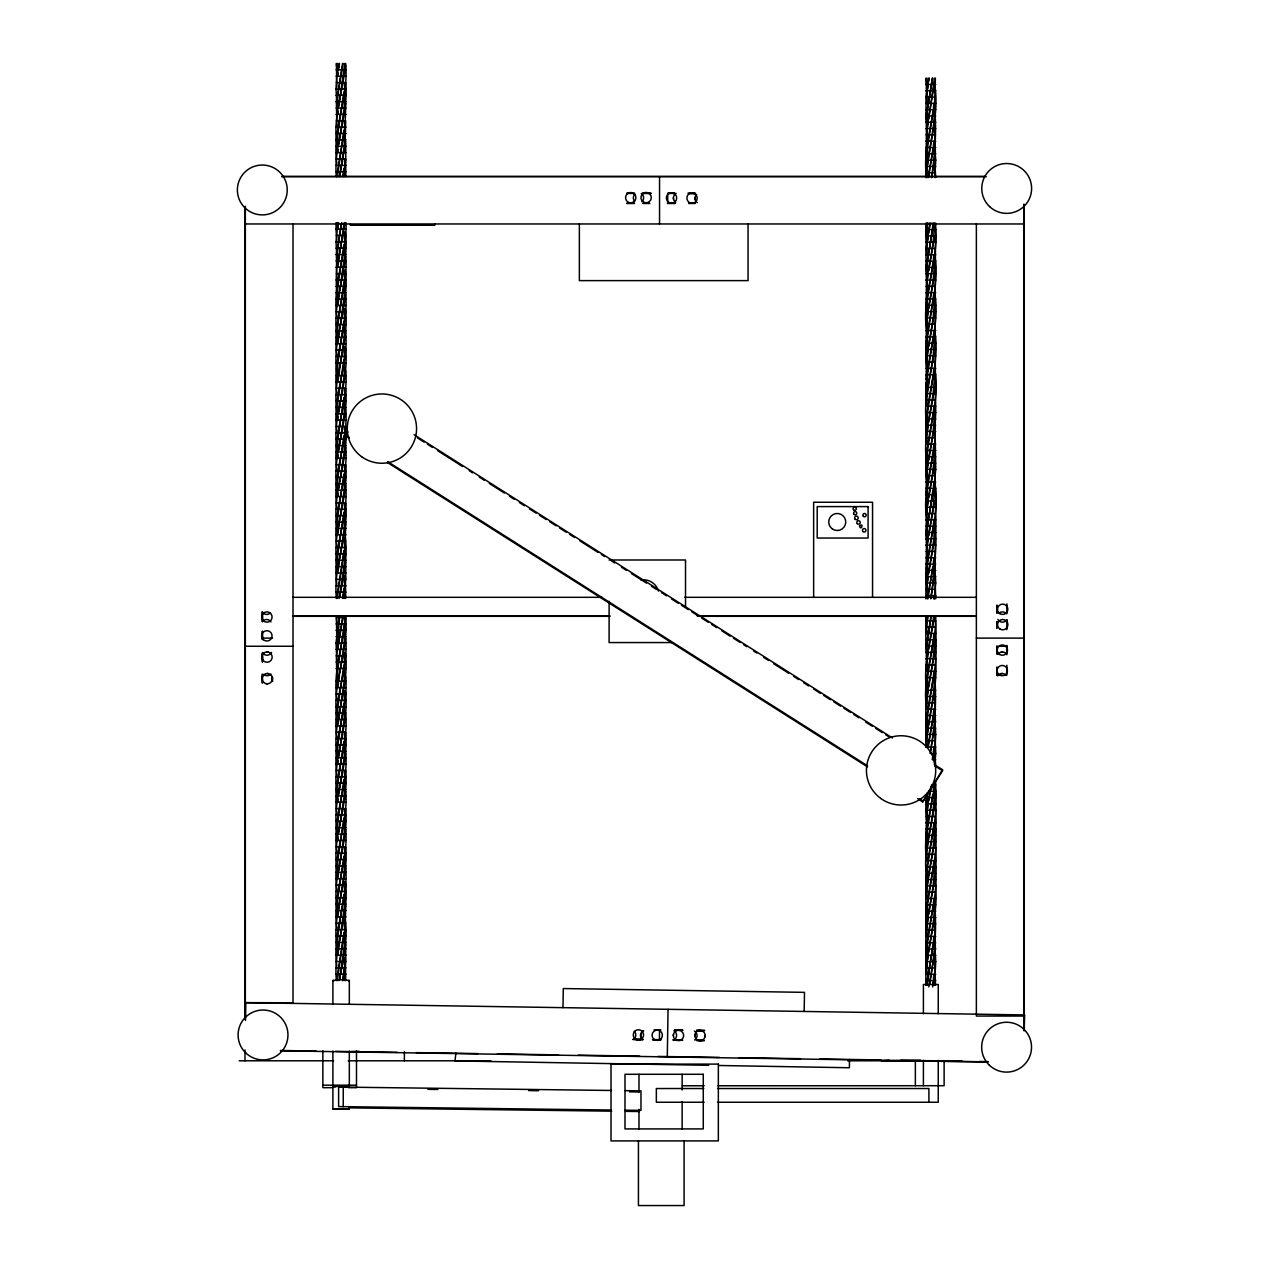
<?xml version="1.0" encoding="UTF-8"?>
<svg xmlns="http://www.w3.org/2000/svg" width="1269" height="1269" viewBox="0 0 1269 1269"><rect width="100%" height="100%" fill="white"/><g stroke="black" fill="none" stroke-linecap="round" stroke-linejoin="round"><path stroke-width="1.5" d="M849.437 1059.456L849.421 1067.752L718.587 1065.484M245.456 1020.45L245.726 1002.653L1024.511 1014.93L1024.273 1030.682M562.992 1007.665L563.293 988.551L804.483 992.358L804.181 1011.456M659.42 1039.692L659.563 1029.667M667.288 1056.903L668.049 1009.315M1024.162 1030.158L1024.4 1014.93L1024.289 1016.057L976.369 1016.057L976.369 223.899M337.332 63.45L336.031 88.925L336.872 106.437M344.819 176.502L344.74 158.99L344.486 162.162M344.882 232.227L344.486 238.604M344.882 270.44L344.486 276.816M344.882 308.653L344.486 315.029M344.882 346.865L344.486 353.242M344.882 537.945L344.486 544.306M344.882 576.158L344.486 582.519M344.74 598.445L344.486 576.158M344.882 652.583L344.486 658.944M344.882 690.796L344.486 697.157M344.882 881.86L344.486 888.237M344.882 920.073L344.486 926.449M344.882 958.285L344.486 964.662M344.74 980.588L344.486 958.285M926.735 84.436L926.069 78.123L926.735 103.376L927.036 78.123M932.667 78.123L926.069 115.987L926.735 141.24L927.56 109.673L932.271 78.123M926.83 177.517L927.56 147.553L932.953 111.26M927.036 229.594L926.767 223.281L925.736 235.907L926.735 254.831L927.56 223.281M933.81 223.281L926.069 267.458L926.735 292.695L927.56 261.144L932.953 224.851M925.989 152.28L926.735 128.613L935.396 78.123L933.921 122.3L928.527 158.593M928.749 270.614L933.175 242.205L934.714 223.281C940.757 259.558 920.739 294.281 926.735 330.575L927.56 299.008L932.953 262.731M934.745 109.673C936.744 132.262 934.761 155.119 931.509 177.517M934.714 254.831C941.408 293.298 921.262 330.083 926.735 368.438L927.56 336.872L933.921 292.695M934.714 292.695C941.408 331.161 921.262 367.947 926.735 406.302L927.56 374.752L932.953 338.458M934.714 330.575C941.408 369.025 921.262 405.81 926.735 444.166L927.56 412.615L932.953 376.322M934.714 261.144L933.175 280.084L928.749 308.478M934.714 368.438C941.408 406.889 921.262 443.674 926.735 482.03L927.56 450.479L932.953 414.186M934.714 299.008L933.175 317.948L928.749 346.342M934.714 336.872L933.175 355.812L928.527 385.792M934.714 406.302L935.745 469.403L933.81 488.343L926.069 532.52L926.735 557.773L927.56 526.207L932.953 489.929M934.714 374.752L933.175 393.676L928.749 422.085M934.714 482.03C941.408 520.496 921.262 557.281 926.735 595.637L927.56 564.071L932.953 527.793M934.714 412.615L933.175 431.539L928.749 459.949M934.714 450.479L933.175 469.403L928.749 497.813M931.065 616.147L926.069 646.127L926.735 671.364L927.036 646.127L931.002 616.147M934.714 488.343L933.175 507.283L928.749 535.677M935.745 616.147C936.189 647.507 921.373 677.646 926.735 709.228L927.56 677.678L932.953 641.384M934.714 519.893L933.921 538.833L928.749 573.54M934.714 633.501C941.408 671.951 921.262 708.752 926.735 747.092L927.56 715.542L932.953 679.248M934.745 526.207C936.792 550.397 934.634 574.857 930.732 598.794C940.948 537.326 932.16 474.574 935.745 412.615C934.983 349.483 934.967 286.382 935.745 223.281L925.736 223.281L926.735 235.907M934.714 639.814L933.175 658.738L928.749 687.148M935.079 781.815C931.938 808.036 922.341 833.971 926.735 860.699L927.56 829.149L932.731 794.426M934.714 671.364L933.921 690.304L928.749 725.011M934.714 784.972C941.408 823.422 921.262 860.208 926.735 898.563L927.56 867.013L932.953 830.719M934.745 677.678C936.823 702.391 934.555 727.391 930.478 751.835M934.714 822.835C941.408 861.286 921.262 898.071 926.735 936.427L927.56 904.876L932.953 868.583M934.745 715.542L935.745 734.481L934.174 762.875M934.714 860.699C941.408 899.15 921.262 935.951 926.735 974.291L927.56 942.74L932.953 906.447M934.714 791.269L933.175 810.209L928.527 840.189M934.714 829.149L933.175 848.073L928.527 878.053M934.714 867.013L933.175 885.936L928.749 914.346M934.714 898.563L933.921 917.503L928.749 952.21M934.745 904.876C936.95 931.192 934.238 957.778 929.701 983.761M934.507 985.347L935.745 961.68L934.745 942.74M336.872 87.339L336.38 63.45L336.872 68.225M336.872 125.552L336.38 101.663L342.979 63.45M336.872 144.65C332.716 117.113 343.185 90.559 345.707 63.45M336.872 163.764C331.717 130.31 348.578 98.427 345.787 65.036M336.285 176.502C333.525 144.666 348.975 114.416 345.707 82.564L336.38 82.564M336.872 259.288L336.031 241.776L337.966 222.678M336.872 278.403L336.38 254.514L341.694 222.678C337.173 247.296 335.206 272.549 336.872 297.517M336.872 316.615C331.955 284.748 347.024 254.387 346.04 222.678M345.787 103.249L345.041 127.138L336.539 176.502M336.872 335.73C331.558 300.69 350.085 267.236 345.374 232.227M336.38 120.777L345.707 120.777L345.041 146.252L339.426 176.502M336.872 354.828C331.717 321.374 348.578 289.491 345.787 256.116M345.787 141.478L345.707 158.99L343.264 176.502M336.872 373.943C331.558 338.918 350.085 305.448 345.374 270.44M345.787 176.502L345.707 158.99L336.38 158.99M336.872 393.041C331.717 359.587 348.578 327.703 345.787 294.329M336.872 412.155C331.558 377.131 350.085 343.661 345.374 308.653M336.872 431.254C331.717 397.8 348.578 365.916 345.787 332.541M336.872 450.368C331.558 415.344 350.085 381.89 345.374 346.865M336.872 469.467C331.717 436.013 348.578 404.129 345.787 370.754M336.713 488.184C331.955 454.318 348.943 422.085 345.707 388.266L336.38 388.266M336.872 507.679C331.717 474.225 348.578 442.342 345.787 408.967M336.872 526.794C331.685 492.816 349.038 460.425 345.707 426.479L336.38 426.479M336.872 545.908C331.717 512.454 348.578 480.554 345.787 447.18M336.872 565.006C331.685 531.029 349.038 498.638 345.707 464.692L336.38 464.692M336.872 584.121C331.717 550.667 348.578 518.783 345.787 485.392M345.787 523.605L345.041 547.494L336.38 598.445C333.097 566.069 348.975 535.296 345.707 502.905L336.38 502.905M336.872 641.432L336.38 617.559L345.707 617.559C349.038 651.489 331.685 683.88 336.872 717.857M336.872 660.546L336.031 643.034L339.109 617.559M336.872 679.645L336.38 655.772L342.979 617.559M336.872 698.759C332.716 671.222 343.185 644.668 345.707 617.559M336.872 736.972C331.717 703.518 348.578 671.634 345.787 638.244M336.872 756.07C331.558 721.046 350.085 687.592 345.374 652.583M345.374 537.945C347.96 558.344 343.201 578.585 339.109 598.445M336.872 775.185C331.717 741.731 348.578 709.847 345.787 676.472M342.979 598.445L345.707 579.33L345.787 561.818M336.713 793.902C331.843 758.989 349.99 725.678 345.374 690.796M345.707 598.445L345.374 576.158M336.872 813.397C331.717 779.943 348.578 748.06 345.787 714.685M336.872 832.512C331.685 798.518 349.038 766.127 345.707 732.197L336.38 732.197M336.872 851.61C331.717 818.156 348.578 786.272 345.787 752.898M336.872 870.724C331.685 836.731 349.038 804.34 345.707 770.41L336.38 770.41M336.872 889.823C331.717 856.369 348.578 824.485 345.787 791.11M336.872 908.937C331.685 874.944 349.038 842.553 345.707 808.623L336.38 808.623M336.872 928.036C331.717 894.582 348.578 862.698 345.787 829.323M336.872 947.15C331.685 913.172 349.038 880.765 345.707 846.835L336.38 846.835M336.872 966.248C331.717 932.794 348.578 900.911 345.787 867.536M345.787 905.749L345.041 929.638L336.38 980.588C333.049 947.166 349.958 915.314 345.374 881.86M345.374 920.073C347.96 940.488 343.201 960.728 339.109 980.588M342.979 980.588L345.707 961.474L345.787 943.962M345.707 980.588L345.374 958.285M925.989 114.416L926.069 97.063L928.813 78.123M926.56 177.517C922.833 152.407 931.192 127.947 934.745 103.376M925.815 177.517C928.258 146.395 939.758 116.002 934.714 84.436M925.989 265.871L926.069 248.518L930.082 223.281L928.749 232.75M925.989 303.751L926.735 280.084L934.745 235.907M925.989 341.615L926.735 317.948L934.745 273.771M934.714 122.3L935.396 153.85L931.716 177.517M934.904 177.517L935.745 160.164L934.745 147.553M925.989 379.479L926.735 355.812L934.745 311.635M926.735 425.226C922.611 399.608 931.049 374.593 934.745 349.498M926.735 463.106C922.611 437.472 931.049 412.457 934.745 387.362M925.989 493.07L926.735 469.403L934.745 425.226M932.953 452.05L927.56 488.343L926.767 519.893C922.579 494.276 931.065 469.26 934.745 444.166M925.989 530.95L926.735 507.283L934.745 463.106M925.989 568.813L926.735 545.147L934.745 500.969M925.736 598.794L927.671 576.697L934.745 538.833M925.989 644.541L925.736 633.501L927.433 616.147M926.735 690.304C922.706 665.21 930.685 640.671 934.507 616.147M925.989 720.269C923.769 685.133 940.821 651.457 934.714 616.147M925.736 747.092C927.798 715.399 939.885 684.546 934.714 652.425M934.27 598.794L935.745 583.01L934.745 564.071M927.417 792.855L926.767 822.835L925.736 810.209L926.402 794.426M925.989 833.876L926.735 810.209L931.065 786.542M925.989 871.74C923.229 841.236 937.807 812.287 935.57 781.815M926.735 917.503C921.262 879.147 941.408 842.362 934.714 803.896M934.714 690.304L935.396 721.855L930.082 753.405L935.745 753.405L934.714 728.168M926.069 949.053C923.451 912.839 940.995 878.132 934.714 841.759M935.745 753.405L934.745 766.032M925.989 985.347C923.959 949.688 940.9 915.472 934.714 879.623M934.714 917.503L935.396 949.053L928.813 986.917M935.491 985.347L934.714 955.367M347.896 431.825L345.755 436.092L349.102 438.233M917.693 798.677L922.706 801.881L942.55 770.759L942.55 769.744L934.19 764.446M942.55 769.744L922.706 801.881M344.74 63.45L338.823 106.437M344.486 85.737L344.74 82.564L344.216 108.039L338.823 144.65M337.459 176.502L343.851 130.326M344.486 123.95L344.74 120.777L344.216 146.252L339.759 176.502M344.486 391.455L344.74 388.266L344.216 413.742L338.823 450.368M344.486 429.668L344.74 426.479L344.216 451.954L339.759 482.204M344.486 467.88L344.74 464.692L344.216 490.167L339.759 520.417M344.486 506.093L344.74 502.905L344.216 528.38L339.759 558.646M337.332 598.445L343.851 550.683M344.486 620.731L344.74 617.559L344.216 643.034L339.759 673.284M344.486 735.385L344.74 732.197L344.216 757.672L339.759 787.922M344.486 773.598L344.74 770.41L344.216 795.885L339.759 826.135M344.486 811.811L344.74 808.623L344.216 834.098L339.759 864.348M344.486 850.024L344.74 846.835L344.216 872.311L339.759 902.56M337.332 980.588L343.851 932.81M934.444 78.123L928.749 119.143M927.163 985.347L932.953 944.326M262.223 677.535L262.334 680.216M926.243 985.347L934.745 936.427M673.3 1035.615L673.442 1034.267M694.857 1035.678L695 1034.33M702.518 1030.983L698.569 1030.571A5.187 5.187 0 0 0 696.475 1039.295A5.187 5.187 0 0 0 705.072 1036.757L705.215 1035.409M337.855 76.188L338.22 72.999M337.855 114.4L338.22 111.212M343.851 92.114L337.855 133.515L337.062 152.613M337.855 152.613L338.22 149.425M343.851 168.539L342.804 176.502M337.855 229.039L338.601 222.678M337.855 267.251L339.505 254.514M344.216 222.678L339.759 252.928M343.851 244.965L337.855 286.366L337.062 305.464M337.855 305.464L339.505 292.727M344.042 281.591L337.855 324.578L337.062 343.693M337.855 343.693L339.505 330.955M343.851 321.39L337.855 362.791L337.062 381.906M337.855 381.906L344.216 337.316L344.486 308.653M343.851 359.603L337.855 401.004L337.062 420.118M337.855 420.118L338.22 416.93M343.851 397.816L337.855 439.217L337.062 458.331M337.855 458.331L338.22 455.143M343.851 436.028L337.855 477.43L337.062 496.544M337.855 496.544L338.22 493.355M343.851 474.257L337.855 515.642L337.062 534.757M337.855 534.757L338.601 528.38M343.851 512.47L337.855 553.855L337.062 572.969M337.855 572.969L339.505 560.232M343.851 588.895L342.582 598.445M337.855 649.395L339.505 636.657M344.042 625.506L337.855 668.509L337.062 687.608M337.855 687.608L339.505 674.87M343.851 665.321L337.855 706.722L337.062 725.82M337.855 725.82L344.216 681.247L344.486 652.583M343.851 703.534L337.855 744.935L337.062 764.033M337.855 764.033L338.22 760.861M343.851 741.746L337.855 783.147L337.062 802.246M337.855 802.246L338.22 799.073M343.851 779.959L337.855 821.36L337.062 840.459M337.855 840.459L338.22 837.286M343.851 818.172L337.855 859.573L337.062 878.687M337.855 878.687L338.601 872.311M343.851 856.385L337.855 897.786L337.062 916.9M337.855 916.9L339.505 904.162M343.851 894.597L337.855 935.999L337.062 955.113M337.855 955.113L339.505 942.375M344.042 969.437L342.582 980.588M927.734 89.163L928.289 84.436M927.734 127.027L928.289 122.3M933.365 108.103L933.921 103.376M927.734 164.907L928.289 160.164M933.365 145.967L933.921 141.24M927.734 240.634L928.289 235.907M927.734 278.498L928.289 273.771M933.365 259.574L933.921 254.831M927.734 316.362L928.289 311.635M927.734 354.225L928.289 349.498M933.365 335.302L933.921 330.575M927.734 392.105L928.289 387.362M933.365 373.165L933.921 368.438M927.56 431.539L928.289 425.226M933.365 411.029L933.921 406.302M927.734 467.833L928.289 463.106M933.365 448.893L933.921 444.166M927.734 505.697L928.289 500.969M933.365 486.773L933.73 483.616M927.734 543.56L928.289 538.833M933.365 524.636L933.921 519.893M927.734 581.424L928.289 576.697M927.925 598.794L932.731 567.227M933.365 562.5L933.921 557.773M927.734 619.304L928.115 616.147M933.556 598.794L933.921 595.637M927.56 658.738L928.289 652.425M933.73 616.147L928.749 649.284M933.365 638.228L933.921 633.501M927.734 695.031L928.289 690.304M933.365 676.091L933.921 671.364M927.734 732.895L928.289 728.168M933.365 713.971L933.921 709.228M933.365 751.835L933.921 747.092M927.734 808.623L928.289 803.896M933.365 789.699L933.921 784.972M927.734 846.502L928.289 841.759M933.365 827.562L933.921 822.835M927.734 884.366L928.289 879.623M933.365 865.426L933.921 860.699M927.56 923.8L928.289 917.503M933.365 903.29L933.921 898.563M927.734 960.094L928.289 955.367M933.365 941.17L933.921 936.427M933.365 979.034L933.921 974.291M455.92 1053.254L454.952 1060.916L708.689 1065.31M338.601 69.827L339.505 63.45M338.601 413.742L344.216 375.529L344.486 346.865M338.823 488.581L339.505 483.806M338.823 526.794L339.505 522.019M339.505 617.559L337.062 649.395M338.601 757.672L344.216 719.46L344.486 690.796M338.823 794.283L339.505 789.508M338.823 832.512L339.505 827.721M338.823 870.724L339.505 865.95M928.749 81.279L929.209 78.123M928.527 177.517L932.953 149.123M928.289 747.092L932.953 717.128M932.271 759.719L932.953 754.992M928.749 800.739L931.002 786.542M932.493 985.347L932.953 982.19M337.031 76.188L339.109 63.45M337.031 267.251L345.041 222.678M934.745 141.24L927.956 177.517M927.195 598.794L934.745 557.773M934.745 709.228L927.671 747.092M934.745 747.092L932.667 759.719M934.745 974.291L932.667 986.917M342.582 63.45L337.855 95.302L337.062 114.4M339.759 291.14L344.74 254.514L344.486 232.227M339.759 329.353L344.74 292.727L344.486 270.44M339.759 596.858L344.74 560.232L344.486 537.945M339.759 635.071L342.582 617.559M339.759 940.773L344.74 904.162L344.486 881.86M339.759 978.986L344.74 942.375L344.486 920.073M262.334 614.64L262.556 619.811M262.302 633.453L262.524 638.624M262.413 654.693L262.635 659.88M271.883 681.072L272.232 677.123L272.248 681.088M1006.729 652.885L1007.3 651.647M1006.65 673.363L1006.856 668.192M1006.19 613.101L1007.047 612.055M1006.238 628.488L1007.11 627.441M633.564 1039.295L634.405 1038.613A5.187 5.187 0 0 0 634.214 1031.285M627.203 193.84L628.314 193.062A5.187 5.187 0 0 1 635.896 197.869A5.187 5.187 0 0 1 627.949 202.025A5.187 5.187 0 0 1 628.314 193.062M642.59 193.776L643.7 192.999A5.187 5.187 0 0 1 651.283 197.805A5.187 5.187 0 0 1 643.335 201.961A5.187 5.187 0 0 1 643.7 192.999M668.033 194.157L669.128 193.38A5.187 5.187 0 0 1 676.71 198.186A5.187 5.187 0 0 1 668.763 202.342A5.187 5.187 0 0 1 669.128 193.38M332.89 1004.017L332.89 980.445L341.107 979.795L349.324 980.445L349.324 1004.017M349.324 980.445L348.229 980.778M349.324 1051.129L349.324 1086.47L346.913 1086.946M332.89 1108.963L349.324 1108.963L332.89 1108.963L332.89 1051.129M641.131 1039.343L635.943 1039.485M659.928 1039.676L654.756 1039.803M673.855 1039.93L674.172 1039.787A5.187 5.187 0 0 0 673.934 1030.809M681.183 1039.898L676.012 1040.041M689.622 193.475A5.187 5.187 0 0 1 697.189 198.281A5.187 5.187 0 0 1 689.241 202.437A5.187 5.187 0 0 1 689.622 193.475L694.793 193.681M701.519 1040.517L698.838 1040.58M1001.241 652.06L1002.573 651.933M1000.955 673.617L1002.304 673.506M987.679 1061.772L881.495 1060.789L889.299 1060.249M351.291 1051.604L359.159 1051.351M881.495 1060.789L920.406 1060.249M336.031 69.827L346.04 69.827M336.031 76.188L346.04 76.188M925.736 84.436L935.745 84.436M336.031 88.925L346.04 88.925M925.736 90.749L935.745 90.749M336.031 95.302L346.04 95.302M926.069 97.063L935.396 97.063M335.999 101.663L346.088 101.663M925.736 103.376L935.745 103.376M336.031 108.039L346.04 108.039M925.736 109.673L935.745 109.673M336.031 114.4L346.04 114.4M925.688 115.987L935.792 115.987M925.736 122.3L935.745 122.3M336.031 127.138L346.04 127.138M925.736 128.613L935.745 128.613M336.031 133.515L346.04 133.515M926.069 134.926L935.396 134.926M335.999 139.876L346.088 139.876M925.736 141.24L935.745 141.24M336.031 146.252L346.04 146.252M925.736 147.553L935.745 147.553M336.031 152.613L346.04 152.613M925.688 153.85L935.792 153.85M925.736 160.164L935.745 160.164M336.031 165.351L346.04 165.351M925.736 166.477L935.745 166.477M336.031 171.727L346.04 171.727M926.069 172.79L935.396 172.79L935.65 177.517M282.083 176.375L984.839 176.375M281.702 176.692L986.299 176.692M626.712 193.174L634.5 193.174M642.352 193.174L651.029 193.174M674.902 193.174L667.7 193.174L667.7 203.214L674.807 203.214M687.925 193.174L695.444 193.174M627.267 193.459L633.707 193.459M643.066 193.459L651.045 193.459M668.874 193.459L674.822 193.459M688.686 193.459L694.635 193.459M626.791 203.214L634.579 203.214M643.097 203.214L649.046 203.214M688.67 203.214L694.793 203.214M626.632 203.484L634.373 203.484M643.113 203.484L649.871 203.484M667.431 203.484L675.314 203.484M688.686 203.484L695.015 203.484M245.345 223.963L1024.21 223.963M336.031 222.678L336.031 229.039L346.04 229.039M925.688 229.594L935.792 229.594M336.031 229.039L336.38 235.415L345.707 235.415M925.736 235.907L935.745 235.907M336.031 241.776L346.04 241.776M925.736 242.205L935.745 242.205M336.031 248.153L346.04 248.153M926.069 248.518L935.396 248.518M335.999 254.514L346.088 254.514M925.736 254.831L935.745 254.831M336.031 260.891L346.04 260.891M925.736 261.144L935.745 261.144M336.031 267.251L346.04 267.251M925.688 267.458L935.792 267.458M336.38 273.628L345.707 273.628M925.736 273.771L935.745 273.771M336.031 279.989L346.04 279.989M925.736 280.084L935.745 280.084M336.031 286.366L346.04 286.366M926.069 286.382L935.396 286.382M335.999 292.727L346.088 292.727M925.736 292.695L935.745 292.695M336.031 299.103L346.04 299.103M925.736 299.008L935.745 299.008M925.688 305.321L935.792 305.321M336.031 305.464L346.04 305.464M925.736 311.635L935.745 311.635M336.38 311.841L345.707 311.841M925.736 317.948L935.745 317.948M336.031 318.202L346.04 318.202M926.069 324.261L935.396 324.261M336.031 324.578L346.04 324.578M925.736 330.575L935.745 330.575M335.999 330.955L346.088 330.955M925.736 336.872L935.745 336.872M336.031 337.316L346.04 337.316M925.688 343.185L935.792 343.185M336.031 343.693L346.04 343.693M925.736 349.498L935.745 349.498M336.38 350.054L345.707 350.054M925.736 355.812L935.745 355.812M336.031 356.43L346.04 356.43M926.069 362.125L935.396 362.125M336.031 362.791L346.04 362.791M925.736 368.438L935.745 368.438M925.736 374.752L935.745 374.752M336.031 375.529L346.04 375.529M336.031 381.906L346.04 381.906M925.736 387.362L935.745 387.362M925.736 393.676L935.745 393.676M336.031 394.643L346.04 394.643M926.069 399.989L935.396 399.989M336.031 401.004L346.04 401.004M925.736 406.302L935.745 406.302M335.999 407.381L346.088 407.381M925.736 412.615L935.745 412.615M336.031 413.742L346.04 413.742M925.688 418.929L935.792 418.929M336.031 420.118L346.04 420.118M925.736 425.226L935.745 425.226M925.736 431.539L935.745 431.539M336.031 432.856L346.04 432.856M926.069 437.853L935.396 437.853M336.031 439.217L346.04 439.217M925.736 444.166L935.745 444.166M335.999 445.593L346.088 445.593M925.736 450.479L935.745 450.479M336.031 451.954L346.04 451.954M925.688 456.792L935.792 456.792M336.031 458.331L346.04 458.331M925.736 463.106L935.745 463.106M925.736 469.403L935.745 469.403M336.031 471.069L346.04 471.069M926.069 475.716L935.396 475.716M336.031 477.43L346.04 477.43M925.736 482.03L935.745 482.03M335.999 483.806L346.088 483.806M925.736 488.343L935.745 488.343M336.031 490.167L346.04 490.167M925.688 494.656L935.792 494.656M336.031 496.544L346.04 496.544M925.736 500.969L935.745 500.969M925.736 507.283L935.745 507.283M336.031 509.281L346.04 509.281M926.069 513.58L935.396 513.58M336.031 515.642L346.04 515.642M925.736 519.893L935.745 519.893M335.999 522.019L346.088 522.019M925.736 526.207L935.745 526.207M336.031 528.38L346.04 528.38M925.688 532.52L935.792 532.52M336.031 534.757L346.04 534.757M925.736 538.833L935.745 538.833M336.38 541.117L345.707 541.117M925.736 545.147L935.745 545.147M336.031 547.494L346.04 547.494M926.069 551.46L935.396 551.46M336.031 553.855L346.04 553.855M925.736 557.773L935.745 557.773M609.104 559.994L685.514 559.994L685.514 607.185M335.999 560.232L346.088 560.232M925.736 564.071L935.745 564.071M336.031 566.593L346.04 566.593M925.688 570.384L935.792 570.384M336.031 572.969L346.04 572.969M925.736 576.697L935.745 576.697M336.38 579.33L345.707 579.33M925.736 583.01L935.745 583.01M336.031 585.707L346.04 585.707M926.069 589.324L935.396 589.324L935.745 598.794M336.031 592.068L346.04 592.068M925.736 595.637L935.745 595.637M292.933 597.318L601.934 597.318M684.594 597.318L976.369 597.318M292.933 615.782L609.866 615.782M697.014 615.782L976.289 615.782M292.933 616.306L609.929 616.306M698.997 616.306L976.369 616.306M925.736 616.147L925.736 620.874L935.745 620.874M336.031 623.92L346.04 623.92M925.736 620.874L926.069 627.187L935.396 627.187M336.031 630.296L346.04 630.296M925.736 633.501L935.745 633.501M335.999 636.657L346.088 636.657M262.493 638.101L272.534 638.101M976.369 638.117L1024.289 638.117M925.736 639.814L935.745 639.814M671.793 642.558L609.104 642.558L609.104 601.284M336.031 643.034L346.04 643.034M925.688 646.127L935.792 646.127M245.409 646.254L293.012 646.254M998.798 646.27L1007.158 646.27M336.031 649.395L346.04 649.395M925.736 652.425L935.745 652.425M336.38 655.772L345.707 655.772M925.736 658.738L935.745 658.738M336.031 662.132L346.04 662.132M926.069 665.051L935.396 665.051M336.031 668.509L346.04 668.509M925.736 671.364L935.745 671.364M925.736 677.678L935.745 677.678M336.031 681.247L346.04 681.247M336.031 687.608L346.04 687.608M925.736 690.304L935.745 690.304M336.38 693.984L345.707 693.984M925.736 696.602L935.745 696.602M336.031 700.345L346.04 700.345M926.069 702.915L935.396 702.915M336.031 706.722L346.04 706.722M925.736 709.228L935.745 709.228M335.999 713.083L346.088 713.083M925.736 715.542L935.745 715.542M336.031 719.46L346.04 719.46M925.688 721.855L935.792 721.855M336.031 725.82L346.04 725.82M925.736 728.168L935.745 728.168M925.736 734.481L935.745 734.481M336.031 738.558L346.04 738.558M926.069 740.779L935.396 740.779M336.031 744.935L346.04 744.935M926.37 747.092L935.745 747.092M335.999 751.296L346.088 751.296M336.031 757.672L346.04 757.672M933.572 759.719L935.792 759.719M336.031 764.033L346.04 764.033M336.031 776.771L346.04 776.771M336.031 783.147L346.04 783.147M931.398 784.972L935.745 784.972M335.999 789.508L346.088 789.508M928.734 791.269L935.745 791.269M336.031 795.885L346.04 795.885M925.688 797.582L935.792 797.582M336.031 802.246L346.04 802.246M925.736 803.896L935.745 803.896M925.736 810.209L935.745 810.209M336.031 814.984L346.04 814.984M926.069 816.522L935.396 816.522M336.031 821.36L346.04 821.36M925.736 822.835L935.745 822.835M335.999 827.721L346.088 827.721M925.736 829.149L935.745 829.149M336.031 834.098L346.04 834.098M925.688 835.446L935.792 835.446M336.031 840.459L346.04 840.459M925.736 841.759L935.745 841.759M925.736 848.073L935.745 848.073M336.031 853.196L346.04 853.196M926.069 854.386L935.396 854.386M336.031 859.573L346.04 859.573M925.736 860.699L935.745 860.699M335.999 865.95L346.088 865.95M925.736 867.013L935.745 867.013M336.031 872.311L346.04 872.311M925.688 873.326L935.792 873.326M336.031 878.687L346.04 878.687M925.736 879.623L935.745 879.623M336.38 885.048L345.707 885.048M925.736 885.936L935.745 885.936M336.031 891.425L346.04 891.425M926.069 892.25L935.396 892.25M336.031 897.786L346.04 897.786M925.736 898.563L935.745 898.563M335.999 904.162L346.088 904.162M925.736 904.876L935.745 904.876M336.031 910.523L346.04 910.523M925.688 911.19L935.792 911.19M336.031 916.9L346.04 916.9M925.736 917.503L935.745 917.503M336.38 923.261L345.707 923.261M925.736 923.8L935.745 923.8M336.031 929.638L346.04 929.638M926.069 930.114L935.396 930.114M336.031 935.999L346.04 935.999M925.736 936.427L935.745 936.427M335.999 942.375L346.088 942.375M925.736 942.74L935.745 942.74M336.031 948.736L346.04 948.736M925.688 949.053L935.792 949.053M336.031 955.113L346.04 955.113M925.736 955.367L935.745 955.367M336.38 961.474L345.707 961.474M925.736 961.68L935.745 961.68M336.031 967.85L346.04 967.85M926.069 967.977L935.396 967.977M336.031 974.211L346.04 974.211M925.736 974.291L935.745 974.291M925.736 980.604L935.745 980.604M245.409 1002.653L293.012 1002.764L293.012 223.899M1023.766 1015.406L1023.956 223.899M239.175 1060.789L333.541 1060.789M348.198 1060.789L490.944 1060.789M847.66 1060.789L960.696 1060.789M982.936 1061.979L987.472 1061.979M322.865 1085.185L356.494 1085.185M682.468 1085.772L704.184 1085.772M717.984 1085.772L944.12 1085.709L944.12 1060.789M332.764 1087.676L322.865 1087.676L322.865 1050.795M348.578 1087.676L356.494 1087.676L356.494 1050.795M703.74 1088.532L656.343 1088.532L656.343 1102.253L704.184 1102.253M717.572 1088.532L928.908 1088.532L928.908 1102.253M717.572 1102.253L938.251 1102.253L938.251 1060.408M611.404 1090.468L338.617 1087.057L338.617 1106.6L611.404 1110.026M625.205 1090.642L640.972 1090.848L640.972 1110.391L625.205 1110.185M427.907 1089.325L437.789 1089.452M528.681 1090.579L538.564 1090.706M629.472 1091.848L639.354 1091.975M348.848 1107.869L611.69 1111.168M625.522 1111.343L639.354 1111.517M674.838 1029.905L682.754 1030.031M696.618 1030.238L704.549 1030.365M654.074 1029.857L660.943 1029.968M674.822 1030.174L682.738 1030.301M696.602 1030.523L704.533 1030.65M633.072 1039.279L642.986 1039.438M652.488 1039.581L660.816 1039.723M672.697 1039.898L682.595 1040.057M696.459 1040.279L704.39 1040.406M633.057 1039.565L642.955 1039.723M652.869 1039.882L660.784 1039.993M676.551 1040.247L682.579 1040.342M696.443 1040.564L704.374 1040.691M280.417 1050.478L316.108 1051.049M335.539 1051.351L397.118 1052.318M416.438 1052.62L478.112 1053.603M497.353 1053.904L558.519 1054.872M578.252 1055.174L639.671 1056.141M657.818 1056.427L719.475 1057.41M739.018 1057.711L800.565 1058.679M819.901 1058.98L880.876 1059.948M900.784 1060.265L962.076 1061.233M979.716 1061.503L987.663 1061.63M280.512 1050.811L988.123 1061.963M266.791 651.933L268.14 652.044M267.077 673.49L268.409 673.601M266.157 683.721L267.505 683.832M335.302 1086.946L332.89 1086.47L349.324 1086.47M333.985 980.778L332.89 980.445M673.078 193.031L674.315 193.602M414.091 434.728L892.377 737.939M417.374 437.837L424.068 442.104M427.415 444.198L432.428 447.418M437.456 450.558L462.535 466.5M469.229 470.704L472.56 472.861M479.254 477.065L484.266 480.285M489.295 483.426L504.332 493.007M509.361 496.147L514.373 499.367M519.386 502.508L524.414 505.728M529.427 508.869L536.121 513.136M539.468 515.23L546.146 519.497M549.493 521.591L556.187 525.858M559.534 527.952L566.212 532.219M569.559 534.312L574.571 537.533M579.6 540.673L597.985 552.364M601.332 554.458L604.678 556.615M611.372 560.819L614.719 562.976M621.398 567.18L626.426 570.384M631.439 573.54L646.492 583.121M651.505 586.262L656.517 589.482M661.546 592.623L666.558 595.843M671.571 598.984L678.265 603.251M681.612 605.345L688.29 609.612M691.637 611.706L698.331 615.973M701.678 618.066L708.356 622.333M711.703 624.427L716.731 627.647M721.744 630.788L730.103 636.118M733.45 638.212L740.144 642.479M743.491 644.573L746.822 646.73M753.516 650.934L756.863 653.091M763.557 657.294L768.57 660.499M773.582 663.655L788.636 673.22M793.648 676.377L798.677 679.581M803.689 682.738L808.702 685.958M813.715 689.099L820.409 693.366M823.755 695.46L830.449 699.727M833.796 701.82L840.475 706.087M843.822 708.181L850.516 712.448M853.863 714.542L858.875 717.762M865.569 721.966L872.247 726.233M875.594 728.327L882.288 732.594M885.635 734.688L888.982 736.845M935.808 766.492L940.821 769.696M345.818 435.093L349.165 437.218M387.616 461.599L867.584 765.873M919.422 798.74L922.769 800.85M387.568 462.598L867.52 766.888M642.923 1039.438L642.463 1039.105A5.187 5.187 0 0 1 643.335 1030.92M648.871 193.221L649.918 194.078M633.501 193.285L634.532 194.141M262.493 612.261L263.191 613.086A5.187 5.187 0 0 0 270.503 612.784M1006.491 605.773L1007.269 606.883M1006.555 621.16L1007.332 622.27M1006.174 646.603L1006.951 647.698M935.396 172.79L934.714 160.164M926.243 117.573L926.735 122.3M926.243 155.437L926.735 160.164M926.243 269.028L926.735 273.771M926.243 306.908L926.735 311.635M926.243 344.771L926.735 349.498M926.243 382.635L926.735 387.362M935.396 589.324L934.714 576.697M926.243 534.106L926.735 538.833M926.243 571.97L926.735 576.697M926.069 627.187L926.735 633.501L926.767 616.147M926.069 646.127L926.735 652.425M934.745 753.405L935.745 766.032M926.243 723.425L926.735 728.168M926.243 837.032L926.735 841.759M926.243 874.896L926.735 879.623M934.745 980.604L935.237 985.347M926.243 950.624L926.735 955.367M336.38 235.415L336.872 240.19M336.38 617.559L336.872 622.333M694.936 198.027L695.047 199.376M673.363 197.742L673.49 199.09M926.767 109.673L926.957 114.416M926.767 147.553L926.957 152.28M926.767 261.144L926.957 265.871M926.767 299.008L926.957 303.751M926.767 336.872L926.957 341.615M926.767 374.752L926.957 379.479M926.767 412.615L927.036 418.929M926.767 450.479L927.036 456.792M926.767 488.343L926.957 493.07M926.767 526.207L926.957 530.95M926.767 564.071L926.957 568.813M926.767 639.814L926.957 644.541M926.767 677.678L927.036 683.991M926.767 715.542L926.957 720.269M926.767 829.149L926.957 833.876M926.767 867.013L926.957 871.74M926.767 904.876L927.036 911.19M926.767 942.74L927.036 949.053M926.767 980.604L926.957 985.347M1024.099 204.277L1024.21 1030.491M1023.766 204.436L1023.766 1030.539M1006.872 603.854L1006.872 613.752M1006.872 619.7L1006.872 629.614M1006.872 645.461L1006.872 653.376M1006.872 665.273L1006.872 675.171M997.117 605.361L997.117 613.149M997.117 621.667L997.117 627.616M997.117 646.27L997.117 654.011M997.117 667.24L997.117 675.298M996.847 605.202L996.847 612.943M996.847 621.683L996.847 628.441M996.847 646L996.847 653.884M996.847 667.256L996.847 675.171M938.251 1013.693L938.251 984.506L923.404 984.506L923.404 1013.693M934.714 595.637L934.714 598.794M923.404 1060.408L923.404 1085.709M915.361 1060.789L915.361 1085.709M872.549 597.318L872.549 502.254L813.635 502.254L813.635 597.318M748.06 223.963L748.06 280.623L579.362 280.623L579.362 223.963M684.086 1140.91L684.086 1205.55L638.434 1205.55L638.434 1140.91M682.135 1074.288L682.135 1089.897M682.135 1101.603L682.135 1128.918M659.547 176.692L659.547 223.963M638.989 1074.288L638.989 1091.848M638.989 1109.407L638.989 1128.918M434.696 223.963L434.696 225.263L350.355 225.263L350.355 223.963M404.383 1051.731L404.383 1060.789M362.411 615.782L320.296 615.782M345.025 69.827L345.025 72.999M345.025 108.039L345.025 111.212M345.025 146.252L345.025 149.425M345.025 375.529L345.025 378.717M345.025 413.742L345.025 416.93M345.025 451.954L345.025 455.143M345.025 490.167L345.025 493.355M345.025 719.46L345.025 722.632M345.025 757.672L345.025 760.861M345.025 795.885L345.025 799.073M345.025 834.098L345.025 837.286M343.233 1087.105L343.233 1106.663M337.062 222.678L337.062 229.039M272.534 677.138L272.534 681.453M262.493 611.769L262.493 621.667M262.493 631.185L262.493 639.497M262.493 652.552L262.493 662.339M262.493 674.791L262.493 682.532M262.207 611.753L262.207 621.651M262.207 631.565L262.207 639.481M262.207 653.361L262.207 661.276M262.207 673.998L262.207 683.071M245.345 206.244L245.345 1019.181M244.98 206.91L244.98 1019.134M244.996 1049.923L244.996 1060.789M697.331 202.628A5.187 5.187 0 0 1 696.602 194.427M675.774 202.342A5.171 5.171 0 0 1 676.155 193.38M997.989 654.344A5.187 5.187 0 0 1 1006.951 654.709M997.704 675.901A5.187 5.187 0 0 1 1005.889 675.171M1006.809 619.827A5.187 5.187 0 0 1 997.846 619.462M998.925 613.244A5.187 5.187 0 0 1 1006.254 613.546M270.916 674.077A5.187 5.187 0 0 1 263.587 674.378M262.826 621.144A5.187 5.187 0 0 1 271.011 621.889M271.598 652.488A5.187 5.187 0 0 1 262.635 652.869M641.257 193.522A5.187 5.187 0 0 1 641.987 201.708M634.674 201.39A5.187 5.187 0 0 1 634.976 194.078M694.429 1031.047A5.187 5.187 0 0 1 694.651 1040.025M698.569 1030.571A5.187 5.187 0 0 1 705.072 1036.757M641.479 1038.788A5.187 5.187 0 0 1 643.621 1030.856M641.035 580.076A15.212 15.212 0 0 1 658.373 591.116M859.494 525.905C860.953 531.87 864.316 522.114 859.494 525.905M868.091 506.601L817.204 506.601L817.204 538.04L868.091 538.04L868.091 506.601M718.349 1064.104L611.008 1064.104L611.008 1140.91L718.349 1140.91L718.349 1064.104M703.264 1074.288L624.998 1074.288L624.998 1128.918L703.264 1128.918L703.264 1074.288M926.735 500.969L926.402 497.813L926.735 500.969M926.735 803.896L926.402 800.739L926.735 803.896M999.496 674.965A5.187 5.187 0 0 0 1007.443 670.809A5.187 5.187 0 0 0 999.861 666.003A5.187 5.187 0 0 0 999.496 674.965M999.575 654.471A5.187 5.187 0 0 0 1007.538 650.315A5.187 5.187 0 0 0 999.956 645.509A5.187 5.187 0 0 0 999.575 654.471M999.956 629.043A5.187 5.187 0 0 0 1007.919 624.887A5.187 5.187 0 0 0 1000.337 620.081A5.187 5.187 0 0 0 999.956 629.043M999.909 613.657A5.187 5.187 0 0 0 1007.856 609.501A5.187 5.187 0 0 0 1000.273 604.694A5.187 5.187 0 0 0 999.909 613.657M263.492 660.911A5.171 5.171 0 0 0 272.058 658.23A5.171 5.171 0 0 0 265.459 652.155A5.171 5.171 0 0 0 263.492 660.911M263.429 620.858A5.187 5.187 0 0 0 271.978 618.177A5.187 5.187 0 0 0 265.38 612.102A5.187 5.187 0 0 0 263.429 620.858M263.778 682.484A5.187 5.187 0 0 0 272.343 679.787A5.187 5.187 0 0 0 265.744 673.712A5.187 5.187 0 0 0 263.778 682.484M263.381 639.671A5.187 5.187 0 0 0 271.947 636.99A5.187 5.187 0 0 0 265.348 630.915A5.187 5.187 0 0 0 263.381 639.671M674.918 1039.248A5.187 5.187 0 0 0 683.515 1036.694A5.187 5.187 0 0 0 677.011 1030.523A5.187 5.187 0 0 0 674.918 1039.248M653.662 1039.01A5.187 5.187 0 0 0 662.259 1036.472A5.187 5.187 0 0 0 655.756 1030.285A5.187 5.187 0 0 0 653.662 1039.01M634.849 1038.676A5.187 5.187 0 0 0 643.462 1036.139A5.187 5.187 0 0 0 636.959 1029.952A5.187 5.187 0 0 0 634.849 1038.676M989.455 1065.294A24.936 24.936 0 0 0 1030.84 1052.969A24.936 24.936 0 0 0 999.464 1023.29A24.936 24.936 0 0 0 989.455 1065.294M245.9 1053.08A24.936 24.936 0 0 0 287.286 1040.739A24.936 24.936 0 0 0 255.91 1011.06A24.936 24.936 0 0 0 245.9 1053.08M989.566 206.561A24.936 24.936 0 0 0 1030.936 194.22A24.936 24.936 0 0 0 999.575 164.558A24.936 24.936 0 0 0 989.566 206.561M245.187 208.1A24.936 24.936 0 0 0 286.556 195.759A24.936 24.936 0 0 0 255.18 166.08A24.936 24.936 0 0 0 245.187 208.1M361.602 456.666A34.644 34.644 0 0 0 416.375 432.174A34.644 34.644 0 0 0 367.788 396.975A34.644 34.644 0 0 0 361.602 456.666M880.749 798.439A34.644 34.644 0 0 0 935.523 773.963A34.644 34.644 0 0 0 886.936 738.764A34.644 34.644 0 0 0 880.749 798.439M832.448 529.014A8.502 8.502 0 0 0 845.725 522.606A8.502 8.502 0 0 0 833.543 514.326A8.502 8.502 0 0 0 832.448 529.014M853.688 510.027A1.586 1.586 0 0 0 856.258 509.028A1.586 1.586 0 0 0 854.116 507.299A1.586 1.586 0 0 0 853.688 510.027M854.307 514.516A1.602 1.602 0 0 0 856.765 513.247A1.602 1.602 0 0 0 854.434 511.756A1.602 1.602 0 0 0 854.307 514.516M855.243 519.307A1.808 1.808 0 0 0 858.193 518.244A1.808 1.808 0 0 0 855.798 516.213A1.808 1.808 0 0 0 855.243 519.307M857.321 523.653A1.713 1.713 0 0 0 860.192 522.891A1.713 1.713 0 0 0 858.082 520.798A1.713 1.713 0 0 0 857.321 523.653M862.952 531.537A1.761 1.761 0 0 0 865.886 530.743A1.761 1.761 0 0 0 863.729 528.602A1.761 1.761 0 0 0 862.952 531.537M863.428 516.388A1.65 1.65 0 0 0 866.14 515.468A1.65 1.65 0 0 0 863.983 513.58A1.65 1.65 0 0 0 863.428 516.388"/></g></svg>
